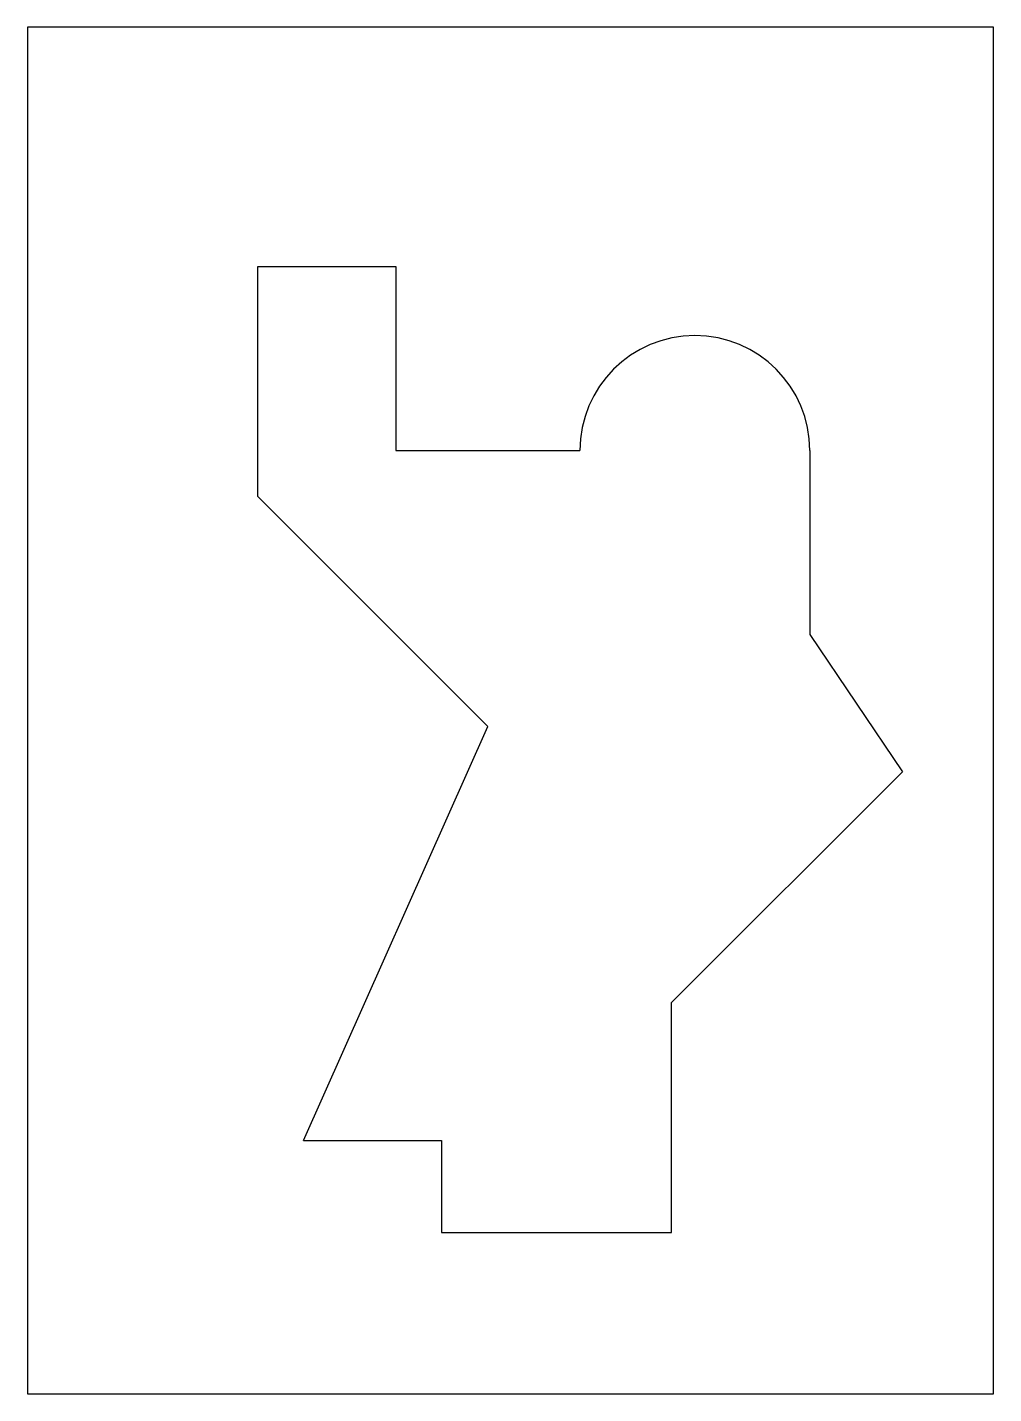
# Model space of a CAD drawing. Header units: millimetres. Extents: x 0 to 210, y 0 to 297.
import ezdxf

# ---------------------------------------------------------------- set-up
doc = ezdxf.new("R2010")
doc.units = ezdxf.units.MM
doc.header["$MEASUREMENT"] = 0

msp = doc.modelspace()

# ---------------------------------------------------------------- linework, layer by layer
for p, q in [((50.07, 195), (50.07, 245)), ((50.07, 245), (80.07, 245)), ((80.07, 245), (80.07, 205)), ((80.07, 205), (120.07, 205)), ((170.07, 205), (170.07, 165)), ((100.07, 145), (50.07, 195)), ((170.07, 165), (190.2, 135.2)), ((60, 55), (100.07, 145)), ((140, 85), (190.2, 135.2)), ((140, 35), (140, 85)), ((60, 55), (90, 55)), ((90, 55), (90, 35)), ((90, 35), (140, 35))]:
    msp.add_line(p, q)
msp.add_lwpolyline([(0, 0), (210, 0), (210, 297), (0, 297)], close=True)
msp.add_arc((145.07, 205), 25, 0, 180)

doc.saveas('drawing.dxf')
